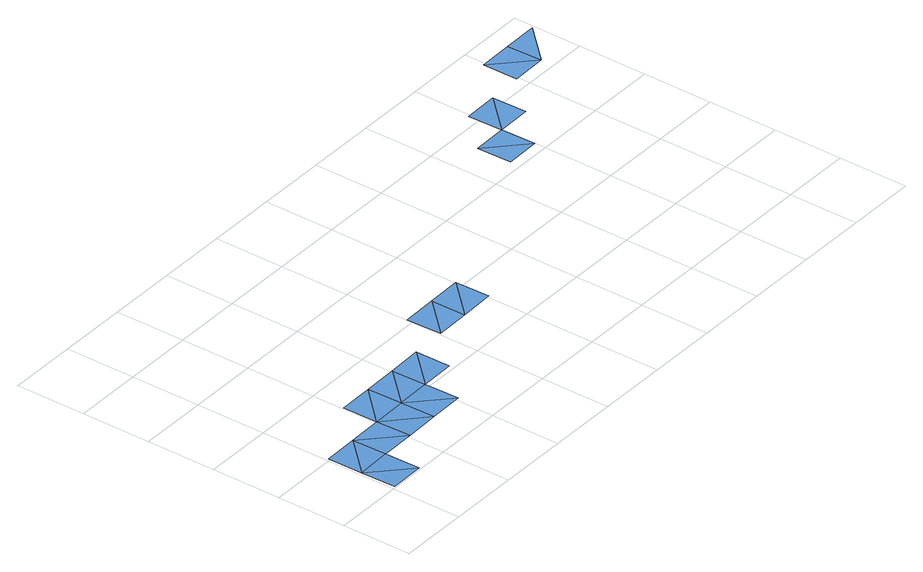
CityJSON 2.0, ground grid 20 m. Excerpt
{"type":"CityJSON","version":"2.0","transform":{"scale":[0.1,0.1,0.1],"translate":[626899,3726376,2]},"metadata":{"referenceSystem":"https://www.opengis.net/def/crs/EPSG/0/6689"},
"CityObjects":{
"waterbody1":{"type":"WaterBody","attributes":{"name":"福岡県津波浸水想定図","class":"1140","function":"2","WaterBodyTsunamiRiskAttribute.description":"1","WaterBodyTsunamiRiskAttribute.rank":"1"},"geometry":[{"type":"MultiSurface","lod":"1","boundaries":[[[0,1,2]],[[0,2,3]],[[4,5,6]],[[7,4,6]],[[7,8,9]],[[10,8,7]],[[11,12,13]],[[14,12,11]],[[15,16,17]],[[16,18,17]],[[18,19,20]],[[19,18,21]],[[22,23,24]]]}]},
"waterbody2":{"type":"WaterBody","attributes":{"name":"福岡県津波浸水想定図","class":"1140","function":"2","WaterBodyTsunamiRiskAttribute.description":"1","WaterBodyTsunamiRiskAttribute.rank":"3"},"geometry":[{"type":"MultiSurface","lod":"1","boundaries":[[[0,25,26]],[[25,0,3]]]}]},
"waterbody3":{"type":"WaterBody","attributes":{"name":"福岡県津波浸水想定図","class":"1140","function":"2","WaterBodyTsunamiRiskAttribute.description":"1","WaterBodyTsunamiRiskAttribute.rank":"2"},"geometry":[{"type":"MultiSurface","lod":"1","boundaries":[[[25,3,27]],[[25,27,28]],[[28,27,5]],[[4,29,28]],[[28,5,4]],[[30,28,29]],[[4,9,29]],[[7,9,4]],[[31,13,32]],[[11,13,31]],[[33,24,34]],[[24,23,34]]]}]}
},
"vertices":[
[9,104,2],[11,4,2],[111,6,2],[109,106,2],[307,210,2],[309,110,3],[409,112,2],[407,212,2],[505,314,2],[405,312,2],[507,214,2],[705,318,2],[803,420,2],[703,418,2],[805,320,2],[1299,629,2],[1399,631,2],[1297,729,2],[1397,731,2],[1495,833,1],[1395,831,1],[1497,733,1],[1793,939,1],[1693,937,2],[1695,837,2],
[107,206,2],[7,204,2],
[209,108,2],[207,208,2],[305,310,2],[205,308,2],[605,316,2],[603,416,2],[1595,835,2],[1593,935,2]
]}
